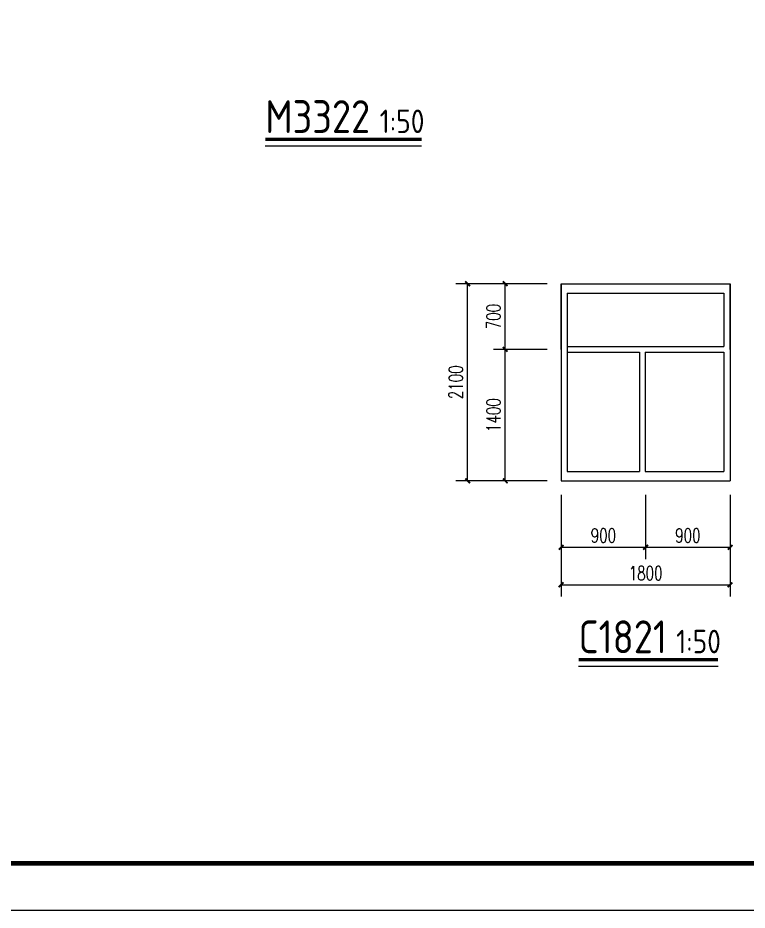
# Model space of a CAD drawing. Extents: x -522490 to 417652, y 450811 to 1108047.
# Drawn here: x 387668 to 403211, y 971107 to 990117 of the extents above; entities that cross this region are included whole.
import ezdxf

# ---------------------------------------------------------------- set-up
doc = ezdxf.new("R2010")
doc.units = 0
doc.header["$LTSCALE"] = 1000
doc.header["$MEASUREMENT"] = 0
for name, color, linetype in [('DIM_SYMB', 3, 'Continuous'), ('PUB_DIM', 3, 'Continuous'), ('PUB_TEXT', 7, 'Continuous'), ('PUB_TITLE', 4, 'Continuous'), ('zz-6', 7, 'Continuous')]:
    doc.layers.add(name, color=color, linetype=linetype)
doc.styles.add('_TCH_DIM_T3', font='SIMPLEX', dxfattribs={"width": 0.705882, "bigfont": 'GBCBIG'})
doc.styles.get("Standard").update_dxf_attribs({"font": 'gbenor.shx', "bigfont": 'gbcbig.shx'})
doc.dimstyles.new('_TCH_ARCH&&50', dxfattribs={"dimtxt": 148.75, "dimasz": 50, "dimexe": 125, "dimexo": 150, "dimgap": 50, "dimtad": 1, "dimdec": 0, "dimzin": 0, "dimdsep": 46, "dimtxsty": '_TCH_DIM_T3', "dimblk": 'ARCHTICK', "dimcen": 0.09, "dimclrt": 7, "dimazin": 2, "dimtfac": 1, "dimtdec": 0, "dimtix": 1, "dimtmove": 2, "dimatfit": 3, "dimfxl": 0, "dimtolj": 1, "dimtzin": 0, "dimarcsym": 0})

# ---------------------------------------------------------------- blocks, each defined once
blk = doc.blocks.new('kklo')
at = {"color": 4}
for p, q in [((363039.6, 655352.4), (364839.6, 655352.4)), ((363039.6, 655352.4), (363039.6, 653252.4)), ((363039.6, 654652.4), (363039.6, 655352.4)), ((364839.6, 655352.4), (364839.6, 653252.4)), ((364839.6, 654652.4), (364839.6, 655352.4)), ((363104.6, 655252.4), (364774.6, 655252.4)), ((363104.6, 655252.4), (363104.6, 653352.4)), ((364774.6, 655252.4), (364774.6, 654682.4)), ((363104.6, 654682.4), (364774.6, 654682.4)), ((363104.6, 654622.4), (363874.6, 654622.4)), ((363874.6, 654622.4), (363874.6, 653352.4)), ((363934.6, 654622.4), (364774.6, 654622.4)), ((363934.6, 654622.4), (363934.6, 653352.4)), ((364774.6, 654622.4), (364774.6, 653352.4)), ((363104.6, 653352.4), (363874.6, 653352.4)), ((363934.6, 653352.4), (364774.6, 653352.4)), ((363039.6, 653252.4), (364839.6, 653252.4))]:
    blk.add_line(p, q, dxfattribs=at)
blk = doc.blocks.new('_ArchTick')
at = {"color": 0, "linetype": 'ByBlock', "const_width": 0.4}
blk.add_lwpolyline([(-0.5, -0.5), (0.5, 0.5)], dxfattribs=at)
blk = doc.blocks.new('*D971')
at = {"layer": 'Defpoints', "color": 0}
for p in [(447782, 1018228.5), (448378.5, 1018228.5), (448378.5, 1016828.5)]:
    blk.add_point(p, dxfattribs=at)
at = {"layer": 'PUB_DIM', "color": 0, "lineweight": -2}
for p, q in [((448228.5, 1018228.5), (447657, 1018228.5)), ((447782, 1016828.5), (447782, 1018228.5)), ((448228.5, 1016828.5), (447657, 1016828.5))]:
    blk.add_line(p, q, dxfattribs=at)
at = {"layer": 'PUB_DIM', "color": 0, "lineweight": -2, "xscale": 50, "yscale": 50, "zscale": 50}
for p, rotation in [((447782, 1018228.5), 90), ((447782, 1016828.5), 270)]:
    blk.add_blockref('_ArchTick', p, dxfattribs=dict(at, rotation=rotation))
at = {"layer": 'PUB_DIM', "color": 7, "insert": (447657.6, 1017528.5), "char_height": 148.75, "attachment_point": 5, "rotation": 90, "style": '_TCH_DIM_T3'}
blk.add_mtext('\\A1;1400', dxfattribs=at)
blk = doc.blocks.new('*D972')
at = {"layer": 'Defpoints', "color": 0}
for p in [(447782, 1018928.5), (448378.5, 1018928.5), (448378.5, 1018228.5)]:
    blk.add_point(p, dxfattribs=at)
at = {"layer": 'PUB_DIM', "color": 0, "lineweight": -2}
for p, q in [((448228.5, 1018928.5), (447657, 1018928.5)), ((447782, 1018228.5), (447782, 1018928.5)), ((448228.5, 1018228.5), (447657, 1018228.5))]:
    blk.add_line(p, q, dxfattribs=at)
at = {"layer": 'PUB_DIM', "color": 0, "lineweight": -2, "xscale": 50, "yscale": 50, "zscale": 50}
for p, rotation in [((447782, 1018928.5), 90), ((447782, 1018228.5), 270)]:
    blk.add_blockref('_ArchTick', p, dxfattribs=dict(at, rotation=rotation))
at = {"layer": 'PUB_DIM', "color": 7, "insert": (447657.6, 1018578.5), "char_height": 148.75, "attachment_point": 5, "rotation": 90, "style": '_TCH_DIM_T3'}
blk.add_mtext('\\A1;700', dxfattribs=at)
blk = doc.blocks.new('*D973')
at = {"layer": 'Defpoints', "color": 0}
for p in [(447382, 1018928.5), (447978.5, 1018928.5), (447978.5, 1016828.5)]:
    blk.add_point(p, dxfattribs=at)
at = {"layer": 'PUB_DIM', "color": 0, "lineweight": -2}
for p, q in [((447828.5, 1018928.5), (447257, 1018928.5)), ((447382, 1016828.5), (447382, 1018928.5)), ((447828.5, 1016828.5), (447257, 1016828.5))]:
    blk.add_line(p, q, dxfattribs=at)
at = {"layer": 'PUB_DIM', "color": 0, "lineweight": -2, "xscale": 50, "yscale": 50, "zscale": 50}
for p, rotation in [((447382, 1018928.5), 90), ((447382, 1016828.5), 270)]:
    blk.add_blockref('_ArchTick', p, dxfattribs=dict(at, rotation=rotation))
at = {"layer": 'PUB_DIM', "color": 7, "insert": (447257.6, 1017878.5), "char_height": 148.75, "attachment_point": 5, "rotation": 90, "style": '_TCH_DIM_T3'}
blk.add_mtext('\\A1;2100', dxfattribs=at)
blk = doc.blocks.new('*D974')
at = {"layer": 'Defpoints', "color": 0}
for p in [(448378.5, 1016828.5), (449278.5, 1016828.5), (449278.5, 1016121)]:
    blk.add_point(p, dxfattribs=at)
at = {"layer": 'PUB_DIM', "color": 0, "lineweight": -2}
for p, q in [((448378.5, 1016678.5), (448378.5, 1015996)), ((449278.5, 1016678.5), (449278.5, 1015996)), ((448378.5, 1016121), (449278.5, 1016121))]:
    blk.add_line(p, q, dxfattribs=at)
at = {"layer": 'PUB_DIM', "color": 0, "lineweight": -2, "xscale": 50, "yscale": 50, "zscale": 50, "rotation": 180}
blk.add_blockref('_ArchTick', (448378.5, 1016121), dxfattribs=at)
at = {"layer": 'PUB_DIM', "color": 0, "lineweight": -2, "xscale": 50, "yscale": 50, "zscale": 50}
blk.add_blockref('_ArchTick', (449278.5, 1016121), dxfattribs=at)
at = {"layer": 'PUB_DIM', "color": 7, "insert": (448828.5, 1016245.4), "char_height": 148.75, "attachment_point": 5, "style": '_TCH_DIM_T3'}
blk.add_mtext('\\A1;900', dxfattribs=at)
blk = doc.blocks.new('*D975')
at = {"layer": 'Defpoints', "color": 0}
for p in [(449278.5, 1016828.5), (450178.5, 1016828.5), (450178.5, 1016121)]:
    blk.add_point(p, dxfattribs=at)
at = {"layer": 'PUB_DIM', "color": 0, "lineweight": -2}
for p, q in [((449278.5, 1016678.5), (449278.5, 1015996)), ((450178.5, 1016678.5), (450178.5, 1015996)), ((449278.5, 1016121), (450178.5, 1016121))]:
    blk.add_line(p, q, dxfattribs=at)
at = {"layer": 'PUB_DIM', "color": 0, "lineweight": -2, "xscale": 50, "yscale": 50, "zscale": 50, "rotation": 180}
blk.add_blockref('_ArchTick', (449278.5, 1016121), dxfattribs=at)
at = {"layer": 'PUB_DIM', "color": 0, "lineweight": -2, "xscale": 50, "yscale": 50, "zscale": 50}
blk.add_blockref('_ArchTick', (450178.5, 1016121), dxfattribs=at)
at = {"layer": 'PUB_DIM', "color": 7, "insert": (449728.5, 1016245.4), "char_height": 148.75, "attachment_point": 5, "style": '_TCH_DIM_T3'}
blk.add_mtext('\\A1;900', dxfattribs=at)
blk = doc.blocks.new('*D976')
at = {"layer": 'Defpoints', "color": 0}
for p in [(448378.5, 1016428.5), (450178.5, 1016428.5), (450178.5, 1015721)]:
    blk.add_point(p, dxfattribs=at)
at = {"layer": 'PUB_DIM', "color": 0, "lineweight": -2}
for p, q in [((448378.5, 1016278.5), (448378.5, 1015596)), ((450178.5, 1016278.5), (450178.5, 1015596)), ((448378.5, 1015721), (450178.5, 1015721))]:
    blk.add_line(p, q, dxfattribs=at)
at = {"layer": 'PUB_DIM', "color": 0, "lineweight": -2, "xscale": 50, "yscale": 50, "zscale": 50, "rotation": 180}
blk.add_blockref('_ArchTick', (448378.5, 1015721), dxfattribs=at)
at = {"layer": 'PUB_DIM', "color": 0, "lineweight": -2, "xscale": 50, "yscale": 50, "zscale": 50}
blk.add_blockref('_ArchTick', (450178.5, 1015721), dxfattribs=at)
at = {"layer": 'PUB_DIM', "color": 7, "insert": (449278.5, 1015845.4), "char_height": 148.75, "attachment_point": 5, "style": '_TCH_DIM_T3'}
blk.add_mtext('\\A1;1800', dxfattribs=at)
blk = doc.blocks.new('*D977')
at = {"layer": 'Defpoints', "color": 0}
for p in [(459350, 1016134.1), (460256.5, 1016134.1), (459350, 1013134.5)]:
    blk.add_point(p, dxfattribs=at)
at = {"layer": 'PUB_DIM', "color": 0, "lineweight": -2}
for p, q in [((459500, 1016134.1), (460381.5, 1016134.1)), ((460256.5, 1013134.5), (460256.5, 1016134.1)), ((459500, 1013134.5), (460381.5, 1013134.5))]:
    blk.add_line(p, q, dxfattribs=at)
at = {"layer": 'PUB_DIM', "color": 0, "lineweight": -2, "xscale": 50, "yscale": 50, "zscale": 50}
for p, rotation in [((460256.5, 1016134.1), 90), ((460256.5, 1013134.5), 270)]:
    blk.add_blockref('_ArchTick', p, dxfattribs=dict(at, rotation=rotation))
at = {"layer": 'PUB_DIM', "color": 7, "insert": (460132.1, 1014634.3), "char_height": 148.75, "attachment_point": 5, "rotation": 90, "style": '_TCH_DIM_T3'}
blk.add_mtext('\\A1;3000', dxfattribs=at)
blk = doc.blocks.new('*D978')
at = {"layer": 'Defpoints', "color": 0}
for p in [(458950, 1015334.2), (459856.5, 1015334.2), (458950, 1013134.5)]:
    blk.add_point(p, dxfattribs=at)
at = {"layer": 'PUB_DIM', "color": 0, "lineweight": -2}
for p, q in [((459100, 1015334.2), (459981.5, 1015334.2)), ((459856.5, 1013134.5), (459856.5, 1015334.2)), ((459100, 1013134.5), (459981.5, 1013134.5))]:
    blk.add_line(p, q, dxfattribs=at)
at = {"layer": 'PUB_DIM', "color": 0, "lineweight": -2, "xscale": 50, "yscale": 50, "zscale": 50}
for p, rotation in [((459856.5, 1015334.2), 90), ((459856.5, 1013134.5), 270)]:
    blk.add_blockref('_ArchTick', p, dxfattribs=dict(at, rotation=rotation))
at = {"layer": 'PUB_DIM', "color": 7, "insert": (459732.1, 1014234.3), "char_height": 148.75, "attachment_point": 5, "rotation": 90, "style": '_TCH_DIM_T3'}
blk.add_mtext('\\A1;2200', dxfattribs=at)
blk = doc.blocks.new('*D979')
at = {"layer": 'Defpoints', "color": 0}
for p in [(458950, 1016134.1), (459856.5, 1016134.1), (458950, 1015334.2)]:
    blk.add_point(p, dxfattribs=at)
at = {"layer": 'PUB_DIM', "color": 0, "lineweight": -2}
for p, q in [((459100, 1016134.1), (459981.5, 1016134.1)), ((459856.5, 1015334.2), (459856.5, 1016134.1)), ((459100, 1015334.2), (459981.5, 1015334.2))]:
    blk.add_line(p, q, dxfattribs=at)
at = {"layer": 'PUB_DIM', "color": 0, "lineweight": -2, "xscale": 50, "yscale": 50, "zscale": 50}
for p, rotation in [((459856.5, 1016134.1), 90), ((459856.5, 1015334.2), 270)]:
    blk.add_blockref('_ArchTick', p, dxfattribs=dict(at, rotation=rotation))
at = {"layer": 'PUB_DIM', "color": 7, "insert": (459732.1, 1015734.1), "char_height": 148.75, "attachment_point": 5, "rotation": 90, "style": '_TCH_DIM_T3'}
blk.add_mtext('\\A1;800', dxfattribs=at)
blk = doc.blocks.new('*D980')
at = {"layer": 'Defpoints', "color": 0}
for p in [(456553, 1016793), (455678, 1016134.1), (456553, 1016134.1)]:
    blk.add_point(p, dxfattribs=at)
at = {"layer": 'PUB_DIM', "color": 0, "lineweight": -2}
for p, q in [((455678, 1016284.1), (455678, 1016918)), ((456553, 1016284.1), (456553, 1016918)), ((455678, 1016793), (456553, 1016793))]:
    blk.add_line(p, q, dxfattribs=at)
at = {"layer": 'PUB_DIM', "color": 0, "lineweight": -2, "xscale": 50, "yscale": 50, "zscale": 50, "rotation": 180}
blk.add_blockref('_ArchTick', (455678, 1016793), dxfattribs=at)
at = {"layer": 'PUB_DIM', "color": 0, "lineweight": -2, "xscale": 50, "yscale": 50, "zscale": 50}
blk.add_blockref('_ArchTick', (456553, 1016793), dxfattribs=at)
at = {"layer": 'PUB_DIM', "color": 7, "insert": (456115.5, 1016917.4), "char_height": 148.75, "attachment_point": 5, "style": '_TCH_DIM_T3'}
blk.add_mtext('\\A1;875', dxfattribs=at)
blk = doc.blocks.new('*D981')
at = {"layer": 'Defpoints', "color": 0}
for p in [(458153, 1016793), (456553, 1016134.1), (458153, 1016134.1)]:
    blk.add_point(p, dxfattribs=at)
at = {"layer": 'PUB_DIM', "color": 0, "lineweight": -2}
for p, q in [((456553, 1016284.1), (456553, 1016918)), ((458153, 1016284.1), (458153, 1016918)), ((456553, 1016793), (458153, 1016793))]:
    blk.add_line(p, q, dxfattribs=at)
at = {"layer": 'PUB_DIM', "color": 0, "lineweight": -2, "xscale": 50, "yscale": 50, "zscale": 50, "rotation": 180}
blk.add_blockref('_ArchTick', (456553, 1016793), dxfattribs=at)
at = {"layer": 'PUB_DIM', "color": 0, "lineweight": -2, "xscale": 50, "yscale": 50, "zscale": 50}
blk.add_blockref('_ArchTick', (458153, 1016793), dxfattribs=at)
at = {"layer": 'PUB_DIM', "color": 7, "insert": (457353, 1016917.4), "char_height": 148.75, "attachment_point": 5, "style": '_TCH_DIM_T3'}
blk.add_mtext('\\A1;1600', dxfattribs=at)
blk = doc.blocks.new('*D982')
at = {"layer": 'Defpoints', "color": 0}
for p in [(459028, 1016793), (458153, 1016134.1), (459028, 1016134.1)]:
    blk.add_point(p, dxfattribs=at)
at = {"layer": 'PUB_DIM', "color": 0, "lineweight": -2}
for p, q in [((458153, 1016284.1), (458153, 1016918)), ((459028, 1016284.1), (459028, 1016918)), ((458153, 1016793), (459028, 1016793))]:
    blk.add_line(p, q, dxfattribs=at)
at = {"layer": 'PUB_DIM', "color": 0, "lineweight": -2, "xscale": 50, "yscale": 50, "zscale": 50, "rotation": 180}
blk.add_blockref('_ArchTick', (458153, 1016793), dxfattribs=at)
at = {"layer": 'PUB_DIM', "color": 0, "lineweight": -2, "xscale": 50, "yscale": 50, "zscale": 50}
blk.add_blockref('_ArchTick', (459028, 1016793), dxfattribs=at)
at = {"layer": 'PUB_DIM', "color": 7, "insert": (458590.5, 1016917.4), "char_height": 148.75, "attachment_point": 5, "style": '_TCH_DIM_T3'}
blk.add_mtext('\\A1;875', dxfattribs=at)
blk = doc.blocks.new('*D983')
at = {"layer": 'Defpoints', "color": 0}
for p in [(459028, 1017390.5), (455678, 1016134.1), (459028, 1016134.1)]:
    blk.add_point(p, dxfattribs=at)
at = {"layer": 'PUB_DIM', "color": 0, "lineweight": -2}
for p, q in [((455678, 1016284.1), (455678, 1017515.5)), ((459028, 1016284.1), (459028, 1017515.5)), ((455678, 1017390.5), (459028, 1017390.5))]:
    blk.add_line(p, q, dxfattribs=at)
at = {"layer": 'PUB_DIM', "color": 0, "lineweight": -2, "xscale": 50, "yscale": 50, "zscale": 50, "rotation": 180}
blk.add_blockref('_ArchTick', (455678, 1017390.5), dxfattribs=at)
at = {"layer": 'PUB_DIM', "color": 0, "lineweight": -2, "xscale": 50, "yscale": 50, "zscale": 50}
blk.add_blockref('_ArchTick', (459028, 1017390.5), dxfattribs=at)
at = {"layer": 'PUB_DIM', "color": 7, "insert": (457353, 1017514.9), "char_height": 148.75, "attachment_point": 5, "style": '_TCH_DIM_T3'}
blk.add_mtext('\\A1;3350', dxfattribs=at)
blk = doc.blocks.new('cc3')
blk.add_blockref('kklo', (85339, 363576.1))
at = {"layer": 'PUB_DIM'}
for p1, p2, distance, picture, middle in [((447978.5, 1016828.5), (447978.5, 1018928.5), 596.5, '*D973', (447257.6, 1017878.5)), ((448378.5, 1018228.5), (448378.5, 1018928.5), 596.5, '*D972', (447657.6, 1018578.5)), ((448378.5, 1016828.5), (448378.5, 1018228.5), 596.5, '*D971', (447657.6, 1017528.5)), ((448378.5, 1016828.5), (449278.5, 1016828.5), -707.5, '*D974', (448828.5, 1016245.4)), ((449278.5, 1016828.5), (450178.5, 1016828.5), -707.5, '*D975', (449728.5, 1016245.4)), ((448378.5, 1016428.5), (450178.5, 1016428.5), -707.5, '*D976', (449278.5, 1015845.4))]:
    dim = blk.add_aligned_dim(p1=p1, p2=p2, distance=distance, dimstyle='_TCH_ARCH&&50', dxfattribs=at)
    dim.commit()
    dim.dimension.update_dxf_attribs({"geometry": picture, "text_midpoint": middle})
blk = doc.blocks.new('mm1')
h = blk.add_hatch()
h.set_pattern_fill('玻璃1', color=4, scale=100, style=0)
h.set_pattern_definition([(45, (86508.65, 425123.85), (-489.8836, 489.8836), [224, -576]), (45, (86604.65, 425163.85), (-489.8836, 489.8836), [96, -704]), (45, (86508.65, 425163.85), (-489.8836, 489.8836), [160, -640]), (45, (86556.65, 425123.85), (537.40115, -537.40115), [200, -600]), (45, (86508.65, 425083.85), (-489.8836, 489.8836), [320, -480]), (45, (86508.65, 425203.85), (-489.8836, 489.8836), [80, -720])])
h.paths.add_polyline_path([(456553, 1015334.2), (455853, 1015334.2), (455853, 1013134.5), (456553, 1013134.5)])
h.paths.add_polyline_path([(458853, 1015434.2), (458853, 1015959.1), (455853, 1015959.1), (455853, 1015434.2)])
h.paths.add_polyline_path([(458153, 1013134.5), (458853, 1013134.5), (458853, 1015334.2), (458153, 1015334.2)])
at = {"color": 4}
for points in [[(457353, 1015334.2), (456553, 1014234.3), (457353, 1013134.5)], [(457353, 1013134.5), (458153, 1014234.3), (457353, 1015334.2)]]:
    blk.add_lwpolyline(points, dxfattribs=at)
for points in [[(457285, 1014550.5), (457234, 1014550.5), (457234, 1013919), (457285, 1013919)], [(457421, 1014550.5), (457472, 1014550.5), (457472, 1013919), (457421, 1013919)]]:
    blk.add_lwpolyline(points, close=True, dxfattribs=at)
at = {"layer": 'DIM_SYMB', "const_width": 35}
blk.add_lwpolyline([(456879.9, 1011722), (458545.1, 1011722)], dxfattribs=at)
at = {"layer": 'DIM_SYMB'}
blk.add_lwpolyline([(456879.9, 1011652), (458545.1, 1011652)], dxfattribs=at)
at = {"layer": 'zz-6', "color": 4}
for p, q in [((455678, 1016134.1), (459028, 1016134.1)), ((455678, 1013134.5), (455678, 1016134.1)), ((459028, 1013134.5), (459028, 1016134.1)), ((455853, 1015959.1), (458853, 1015959.1)), ((455853, 1013134.5), (455853, 1015959.1)), ((458853, 1013134.5), (458853, 1015959.1)), ((455853, 1015434.2), (458853, 1015434.2)), ((455853, 1015334.2), (458853, 1015334.2)), ((456553, 1013134.5), (456553, 1015334.2)), ((457353, 1013134.5), (457353, 1015334.2)), ((458153, 1013134.5), (458153, 1015334.2)), ((455853, 1014904.5), (455853, 1013318.1)), ((455678, 1013134.5), (459028, 1013134.5))]:
    blk.add_line(p, q, dxfattribs=at)
at = {"layer": 'PUB_TEXT'}
for s, height, p in [('M3322', 350, (456879.9, 1011789.5)), ('1:50', 250, (458099.1, 1011789.5))]:
    blk.add_text(s, height=height, dxfattribs=at).set_placement(p)
at = {"layer": 'PUB_DIM'}
for p1, p2, distance, picture, middle in [((455678, 1016134.1), (459028, 1016134.1), 1256.4, '*D983', (457353, 1017514.9)), ((455678, 1016134.1), (456553, 1016134.1), 658.9, '*D980', (456115.5, 1016917.4)), ((456553, 1016134.1), (458153, 1016134.1), 658.9, '*D981', (457353, 1016917.4)), ((458153, 1016134.1), (459028, 1016134.1), 658.9, '*D982', (458590.5, 1016917.4)), ((458950, 1015334.2), (458950, 1016134.1), -906.5, '*D979', (459732.1, 1015734.1)), ((459350, 1013134.5), (459350, 1016134.1), -906.5, '*D977', (460132.1, 1014634.3)), ((458950, 1013134.5), (458950, 1015334.2), -906.5, '*D978', (459732.1, 1014234.3))]:
    dim = blk.add_aligned_dim(p1=p1, p2=p2, distance=distance, dimstyle='_TCH_ARCH&&50', dxfattribs=at)
    dim.commit()
    dim.dimension.update_dxf_attribs({"geometry": picture, "text_midpoint": middle})

msp = doc.modelspace()

# ---------------------------------------------------------------- linework, layer by layer
at = {"layer": 'DIM_SYMB', "const_width": 70}
msp.add_lwpolyline([(399617.7, 976442), (402590.2, 976442)], dxfattribs=at)
at = {"layer": 'DIM_SYMB'}
msp.add_lwpolyline([(399617.7, 976302), (402590.2, 976302)], dxfattribs=at)
at = {"layer": 'PUB_TITLE'}
msp.add_lwpolyline([(343352.5, 971107), (417652.5, 971107), (417652.5, 1013107), (343352.5, 1013107)], close=True, dxfattribs=at)
at = {"layer": 'PUB_TITLE', "const_width": 100}
msp.add_lwpolyline([(345852.5, 972107), (416652.5, 972107), (416652.5, 1012107), (345852.5, 1012107)], close=True, dxfattribs=at)

# ---------------------------------------------------------------- block references
at = {"xscale": 2, "yscale": 2, "zscale": 2}
for name, p in [('mm1', (-520818.5, -1035916)), ('cc3', (-497509.6, -1053404))]:
    msp.add_blockref(name, p, dxfattribs=at)

# ---------------------------------------------------------------- texts
at = {"layer": 'PUB_TEXT'}
for s, height, p in [('C1821', 700, (399617.7, 976580)), ('1:50', 500, (401698.2, 976580))]:
    msp.add_text(s, height=height, dxfattribs=at).set_placement(p)

doc.saveas('drawing.dxf')
